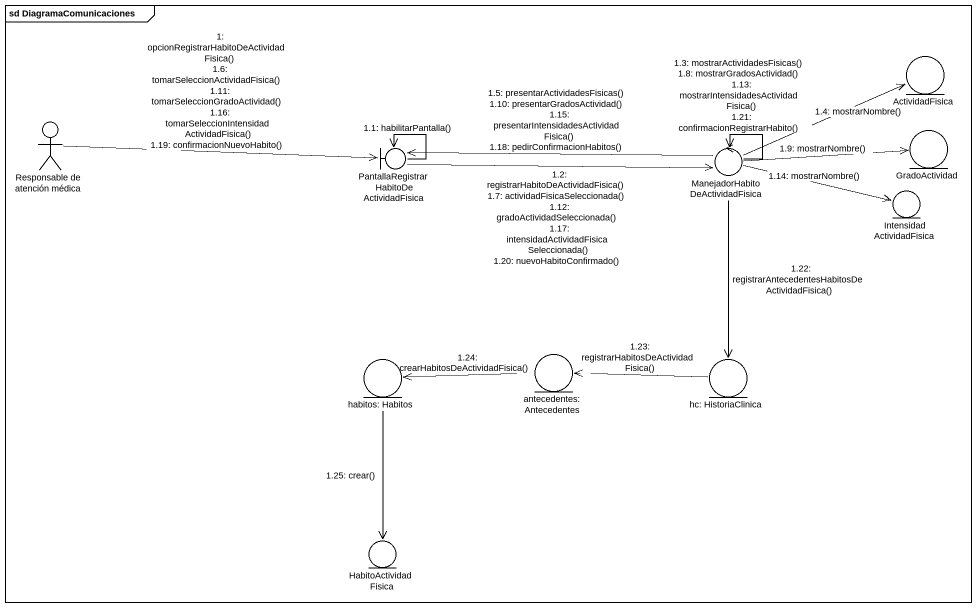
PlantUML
@startuml
mainframe sd DiagramaComunicaciones
entity ActividadFisica
actor "Responsable de atención médica" as Responsable_de_atención
boundary "PantallaRegistrarHabitoDeActividadFisica" as PantallaRegistrarHabitoDeAct
control "ManejadorHabitoDeActividadFisica" as ManejadorHabitoDeActividadFi
entity GradoActividad
entity IntensidadActividadFisica
entity "habitos: Habitos" as habitos_Habitos
entity "antecedentes: Antecedentes" as antecedentes_Antecedentes
entity "hc: HistoriaClinica" as hc_HistoriaClinica
entity HabitoActividadFisica
Responsable_de_atención -right-> PantallaRegistrarHabitoDeAct : 1: opcionRegistrarHabitoDeActividadFisica()\n1.6: tomarSeleccionActividadFisica()\n1.11: tomarSeleccionGradoActividad()\n1.16: tomarSeleccionIntensidadActividadFisica()\n1.19: confirmacionNuevoHabito()
PantallaRegistrarHabitoDeAct --> PantallaRegistrarHabitoDeAct : 1.1: habilitarPantalla()
PantallaRegistrarHabitoDeAct -right-> ManejadorHabitoDeActividadFi : 1.2: registrarHabitoDeActividadFisica()\n1.7: actividadFisicaSeleccionada()\n1.12: gradoActividadSeleccionada()\n1.17: intensidadActividadFisicaSeleccionada()\n1.20: nuevoHabitoConfirmado()
ManejadorHabitoDeActividadFi --> ManejadorHabitoDeActividadFi : 1.3: mostrarActividadesFisicas()\n1.8: mostrarGradosActividad()\n1.13: mostrarIntensidadesActividadFisica()\n1.21: confirmacionRegistrarHabito()
ManejadorHabitoDeActividadFi -right-> ActividadFisica : 1.4: mostrarNombre()
ManejadorHabitoDeActividadFi -left-> PantallaRegistrarHabitoDeAct : 1.5: presentarActividadesFisicas()\n1.10: presentarGradosActividad()\n1.15: presentarIntensidadesActividadFisica()\n1.18: pedirConfirmacionHabitos()
ManejadorHabitoDeActividadFi -right-> GradoActividad : 1.9: mostrarNombre()
ManejadorHabitoDeActividadFi -right-> IntensidadActividadFisica : 1.14: mostrarNombre()
ManejadorHabitoDeActividadFi --> hc_HistoriaClinica : 1.22: registrarAntecedentesHabitosDeActividadFisica()
hc_HistoriaClinica -left-> antecedentes_Antecedentes : 1.23: registrarHabitosDeActividadFisica()
antecedentes_Antecedentes -left-> habitos_Habitos : 1.24: crearHabitosDeActividadFisica()
habitos_Habitos --> HabitoActividadFisica : 1.25: crear()
@enduml
